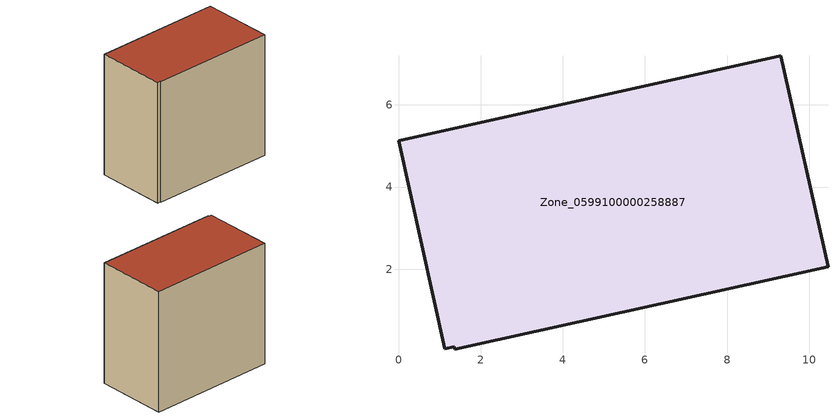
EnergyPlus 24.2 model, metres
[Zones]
Zone_0599100000258887
 floor ground (C_G): 1.36,0.05 1.35,0.12 1.13,0.07 0,5.12 9.31,7.2 10.46,2.05 z0
 wall outside (C_F): 10.46,2.05 9.31,7.2 0,5.12 1.13,0.07 1.35,0.12 1.36,0.05 10.46,2.05 z0:9.14
 roof outside (C_R): 1.35,0.12 1.36,0.05 10.46,2.05 9.31,7.2 0,5.12 1.13,0.07 z9.14
[BUILDING]
Pand.0599100000258887: North Axis=0; Terrain=City; Loads Convergence Tolerance Value=0.04; Temperature Convergence Tolerance Value=0.4; Solar Distribution=FullExterior; Maximum Number of Warmup Days=25; Minimum Number of Warmup Days=1
[Site:Location]
Rotterdam.The.Hague.AP_ZH_NLD Design_Conditions: Latitude=51.96; Longitude=4.45; Time Zone=1; Elevation=-4.5
[SITE:GROUNDTEMPERATURE:BUILDINGSURFACE]
18, 18, 18, 18, 18, 18, 18, 18, 18, 18, 18, 18
[MATERIAL] Thermal Absorptance=0.9; Solar Absorptance=0.7; Visible Absorptance=0.7
Name | Roughness | Thickness | Conductivity | Density | Specific Heat
G.TI.1946 | MediumSmooth | 0.15 | 1 | 540 | 1210
F.TI.1946 | Rough | 0.3 | 0.857143 | 1920 | 840
R.TI.1946 | MediumRough | 0.2 | 0.1 | 1500 | 1000
[CONSTRUCTION]
C_G: G.TI.1946
C_F: F.TI.1946
C_R: R.TI.1946
[ZONE]
Zone_0599100000258887: Type=1; Multiplier=1; Ceiling Height=Autocalculate; Volume=Autocalculate; Floor Area=autocalculate; Part of Total Floor Area=Yes
[ZONEINFILTRATION:DESIGNFLOWRATE]
Infil_Zone_0599100000258887: Zone or ZoneList or Space or SpaceList=Zone_0599100000258887; Schedule=AlwaysOn; Design Flow Rate Calculation Method=Flow/Area; Flow Rate per Floor Area=0.003; Constant Term Coefficient=1; Temperature Term Coefficient=0; Velocity Term Coefficient=0; Velocity Squared Term Coefficient=0
[HVACTEMPLATE:ZONE:IDEALLOADSAIRSYSTEM]
Zone_0599100000258887: Maximum Heating Supply Air Temperature=50; Minimum Cooling Supply Air Temperature=13; Maximum Heating Supply Air Humidity Ratio=0.0156; Minimum Cooling Supply Air Humidity Ratio=0.0077; Heating Limit=NoLimit; Cooling Limit=NoLimit; Dehumidification Control Type=ConstantSensibleHeatRatio; Cooling Sensible Heat Ratio=0.7; Dehumidification Setpoint=60; Humidification Control Type=None; Humidification Setpoint=30; Outdoor Air Method=None; Outdoor Air Flow Rate per Person=0.00944; Outdoor Air Flow Rate per Zone Floor Area=0; Outdoor Air Flow Rate per Zone=0; Demand Controlled Ventilation Type=None; Outdoor Air Economizer Type=NoEconomizer; Heat Recovery Type=None; Sensible Heat Recovery Effectiveness=0.7; Latent Heat Recovery Effectiveness=0.65
[ZONECONTROL:THERMOSTAT]
ThermostatControl_Zone_0599100000258887: Zone or ZoneList=Zone_0599100000258887; Control Type Schedule=DualSetpointControlType; Control 1=Thermostat_Zone_0599100000258887; Temperature Difference Between Cutout And Setpoint=0
[THERMOSTATSETPOINT:DUALSETPOINT]
Thermostat_Zone_0599100000258887: Heating Setpoint Temperature Schedule=HeatingSetpoint_Zone_0599100000258887; Cooling Setpoint Temperature Schedule=CoolingSetpoint_Zone_0599100000258887
[SCHEDULE:COMPACT]
HeatingSetpoint_Zone_0599100000258887: Through: 12/31, For: AllDays, Until: 24:00, 21
CoolingSetpoint_Zone_0599100000258887: Through: 12/31, For: AllDays, Until: 24:00, 24
DualSetpointControlType: Through: 12/31, For: AllDays, Until: 24:00, 4
AlwaysOn: Through: 12/31, For: AllDays, Until: 24:00, 1
